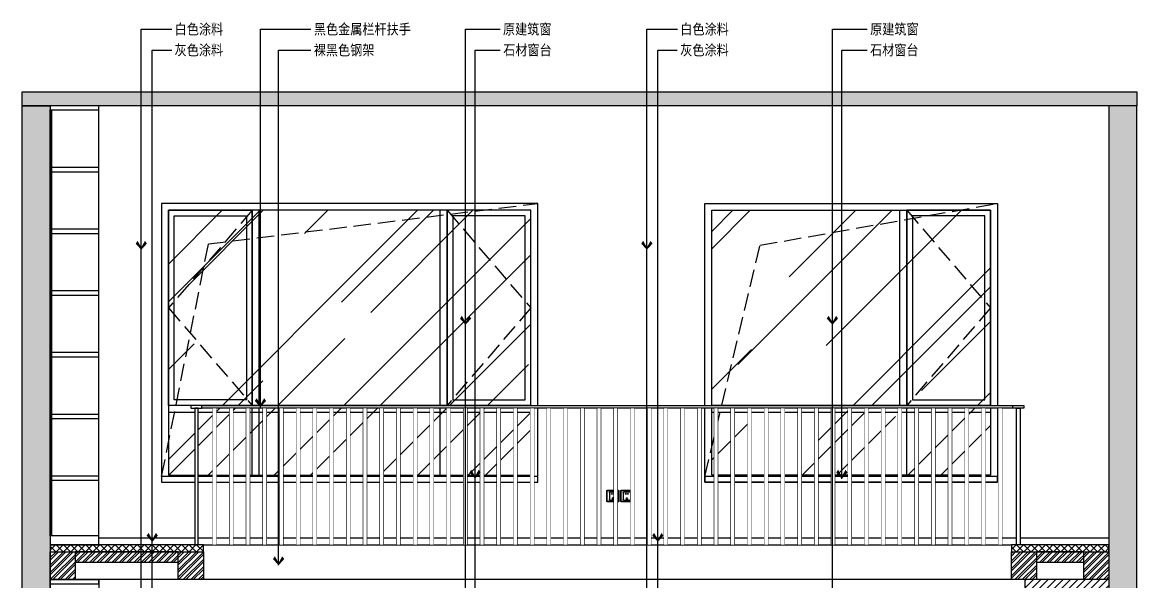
# Model space of a CAD drawing. Extents: x 468514 to 728049, y -74127 to 69080.
# Drawn here: x 523005 to 531005, y 5010 to 9024 of the extents above; entities that cross this region are included whole.
import ezdxf

# ---------------------------------------------------------------- set-up
doc = ezdxf.new("R2010")
doc.units = 0
doc.header["$LTSCALE"] = 500
doc.header["$MEASUREMENT"] = 0
doc.linetypes.add('DASH', pattern=[0.35, 0.25, -0.1])
for name, color, linetype in [('E 立面填充', 250, 'Continuous'), ('E 立面墙体', 245, 'Continuous'), ('E 立面家具、洁具', 153, 'Continuous'), ('E 立面材料类别线', 154, 'Continuous'), ('E 立面标注尺寸', 9, 'Continuous'), ('E 立面装饰完成线', 225, 'Continuous'), ('E 立面门', 107, 'Continuous')]:
    doc.layers.add(name, color=color, linetype=linetype)
doc.styles.add('PDC DIM', font='PMingLiU-ExtB.ttf', dxfattribs={"width": 0.85})
doc.dimstyles.new('PDC-A2', dxfattribs={"dimscale": 0, "dimtxt": 2.5, "dimasz": 1, "dimexe": 1, "dimexo": 1, "dimgap": 0.7, "dimtad": 1, "dimdec": 0, "dimtxsty": 'PDC DIM', "dimblk": 'ARCHTICK', "dimcen": 1, "dimdle": 1, "dimclrd": 8, "dimclre": 8, "dimclrt": 9, "dimadec": 0, "dimazin": 0, "dimtfac": 1, "dimtdec": 0, "dimtix": 1, "dimtmove": 2, "dimatfit": 3, "dimldrblk": 'PDC A2 T R', "dimfxl": 10, "dimfxlon": 1, "dimarcsym": 0})
pattern_1 = [(45, (29110.836, 0), (-35.355339, 35.355339), []), (50, (29110.836, 0), (71.726018, -6.2752135), [7.5, -82.5]), (355, (29110.836, 0), (-13.875133, 75.219213), [6, -66]), (100.4514, (29116.81, -0.52), (57.850938, 68.943954), [6.374019, -70.114211]), (46.1842, (29110.84, 20), (106.724105, -16.551901), [11.25, -123.75]), (96.6356, (29119.73, 18.62), (93.46627, 97.411787), [9.561029, -105.1713]), (351.1842, (29110.84, 20), (93.466195, 97.41186), [9, -99]), (21, (29120.836, 15), (59.690705, -40.261889), [7.5, -82.5]), (326, (29120.836, 15), (24.331533, 72.515005), [6, -66]), (71.4514, (29125.81, 11.645), (84.022263, 32.25305), [6.374019, -70.114211]), (37.5, (29110.836, 0), (1.2159855, 33.2893854), [0.5, -65.2, 0.5, -67, 0.5, -66.25]), (7.5, (29110.836, 0), (26.3069537, 39.4411712), [0.5, -38.2, 0.5, -63.7, 0.5, -25.25]), (327.5, (29088.536, 0), (53.3822436, -2.2554872), [0.5, -25, 0.5, -78, 0.5, -103.5]), (317.5, (29078.536, 0), (58.318617, 10.0104982), [0.5, -32.5, 0.5, -51.8, 0.5, -73.5])]
pattern_2 = [(45, (29110.836, 0), (-26.5165043, 26.5165043), []), (135, (29110.836, 0), (-26.5165043, -26.5165043), [])]

# ---------------------------------------------------------------- blocks, each defined once
blk = doc.blocks.new('ffffaasd')
at = {"linetype": 'DASH', "lineweight": -2, "ltscale": 20}
for p, q in [((69901.2, 418084.7), (69860.2, 418084.7)), ((69855.2, 418079.7), (69855.2, 418028.7)), ((69901.2, 418023.7), (69860.2, 418023.7)), ((69906.2, 418079.7), (69906.2, 418028.7))]:
    blk.add_line(p, q, dxfattribs=at)
for points in [[(69843.2, 418011.7), (69918.2, 418011.7, 0.414214), (69923.2, 418016.7), (69923.2, 418091.7, 0.414214), (69918.2, 418096.7), (69843.2, 418096.7, 0.414214), (69838.2, 418091.7), (69838.2, 418016.7, 0.414214)], [(69843.2, 418013.7), (69918.2, 418013.7, 0.414214), (69921.2, 418016.7), (69921.2, 418091.7, 0.414214), (69918.2, 418094.7), (69843.2, 418094.7, 0.414214), (69840.2, 418091.7), (69840.2, 418016.7, 0.414214)]]:
    blk.add_lwpolyline(points, format="xyb", close=True, dxfattribs=at)
for points in [[(69873.7, 418066.6), (69875.7, 418066.6), (69875.7, 418071.6), (69873.7, 418071.6)], [(69887.7, 418066.6), (69885.7, 418066.6), (69885.7, 418071.6), (69887.7, 418071.6)]]:
    blk.add_lwpolyline(points, dxfattribs=at)
for points in [[(69875.8, 418028.1), (69877.7, 418028.6), (69876.2, 418034.4), (69874.2, 418033.9)], [(69879.7, 418037.6), (69881.7, 418037.6), (69881.7, 418043.6), (69879.7, 418043.6)], [(69885.6, 418028.1), (69883.7, 418028.6), (69885.2, 418034.4), (69887.2, 418033.9)]]:
    blk.add_lwpolyline(points, close=True, dxfattribs=at)
for centre, radius, start, end in [((69860.2, 418079.7), 5, 90, 180), ((69901.2, 418079.7), 5, 0, 90), ((69860.2, 418028.7), 5, 180, 270), ((69873.9, 418069.1), 2.51, 93.6471, 266.3529), ((69887.5, 418069.1), 2.51, 273.6471, 86.3529), ((69901.2, 418028.7), 5, 270, 0)]:
    blk.add_arc(centre, radius, start, end, dxfattribs=at)
blk = doc.blocks.new('d34')
at = {"linetype": 'ByBlock', "lineweight": -2}
blk.add_blockref('ffffaasd', (0, 0), dxfattribs=at)
blk = doc.blocks.new('_ArchTick')
at = {"color": 0, "linetype": 'ByBlock', "const_width": 0.4}
blk.add_lwpolyline([(-0.5, -0.5), (0.5, 0.5)], dxfattribs=at)
blk = doc.blocks.new('PDC A2 T R')
at = {"color": 0, "linetype": 'ByBlock'}
blk.add_line((0, 0), (-2, 0), dxfattribs=at)
for points in [[(-2.15, 0.89), (-1.49, 1.35), (-0.6, 0), (0, 0)], [(-2.15, -0.89), (-1.49, -1.35), (-0.6, 0), (0, 0)]]:
    blk.add_solid(points, dxfattribs=at)

msp = doc.modelspace()

# ---------------------------------------------------------------- hatches: boundary and pattern name
at = {"layer": 'E 立面填充'}
h = msp.add_hatch(dxfattribs=at)
h.set_pattern_fill('ANSI32', color=256, scale=100)
h.set_pattern_definition([(45, (-18088.757, 0), (-26.5165043, 26.5165043), []), (45, (-18071.08, 0), (-26.5165043, 26.5165043), [])])
h.paths.add_polyline_path([(523204.8, 5225), (523384.8, 5225), (523384.8, 5025), (523204.8, 5025)])
h.paths.add_polyline_path([(523384.8, 5150), (524124.8, 5150), (524124.8, 5225), (523384.8, 5225)])
h.paths.add_polyline_path([(524124.8, 5225), (524304.8, 5225), (524304.8, 5025), (524124.8, 5025)])
h = msp.add_hatch(dxfattribs=at)
h.set_pattern_fill('ANSI32', color=256, scale=100)
h.set_pattern_definition([(45, (-11588.757, 0), (-26.5165043, 26.5165043), []), (45, (-11571.08, 0), (-26.5165043, 26.5165043), [])])
h.paths.add_polyline_path([(530104.8, 5225), (530284.8, 5225), (530284.8, 5025), (530104.8, 5025)])
h.paths.add_polyline_path([(530284.8, 5150), (530624.8, 5150), (530624.8, 5225), (530284.8, 5225)])
h.paths.add_polyline_path([(530624.8, 5225), (530804.8, 5225), (530804.8, 5025), (530624.8, 5025)])
h = msp.add_hatch(dxfattribs=at)
h.set_pattern_fill('ANSI31', color=256, scale=300)
h.paths.add_polyline_path([(530804.8, 5025), (530624.8, 5025), (530204.8, 5025), (530204.8, 4075), (530804.8, 4075)])
at = {"layer": 'E 立面墙体'}
h = msp.add_hatch(color=250, dxfattribs=at)
h.dxf.hatch_style = 1
h.paths.add_polyline_path([(523004.8, 8525), (531004.8, 8525), (531004.8, 8425), (523004.8, 8425)])
h = msp.add_hatch(dxfattribs=at)
h.set_pattern_fill('钢筋混凝土', color=250, scale=10, pattern_type=2)
h.set_pattern_definition(pattern_1)
h.paths.add_polyline_path([(523204.8, 1625), (523004.8, 1625), (523004.8, 8425), (523204.8, 8425)])
h = msp.add_hatch(dxfattribs=at)
h.set_pattern_fill('钢筋混凝土', color=250, scale=10, pattern_type=2)
h.set_pattern_definition(pattern_1)
h.paths.add_polyline_path([(530804.8, 1625), (531004.8, 1625), (531004.8, 8425), (530804.8, 8425)])
h = msp.add_hatch(dxfattribs=at)
h.set_pattern_fill('AR-RROOF', color=250, scale=800, angle=45)
h.paths.add_polyline_path([(526654.8, 7675), (524054.8, 7675), (524054.8, 5775), (526654.8, 5775)])
h = msp.add_hatch(dxfattribs=at)
h.set_pattern_fill('AR-RROOF', color=250, scale=800, angle=45)
h.paths.add_polyline_path([(527954.8, 7675), (529954.8, 7675), (529954.8, 5775), (527954.8, 5775)])

# ---------------------------------------------------------------- linework, layer by layer
for points in [[(523004.8, 8525), (531004.8, 8525), (531004.8, 8425), (523004.8, 8425)], [(523204.8, 1625), (523004.8, 1625), (523004.8, 8425), (523204.8, 8425)], [(530804.8, 1625), (531004.8, 1625), (531004.8, 8425), (530804.8, 8425)], [(523204.8, 5225), (523384.8, 5225), (523384.8, 5025), (523204.8, 5025)], [(523384.8, 5150), (524124.8, 5150), (524124.8, 5225), (523384.8, 5225)], [(524124.8, 5225), (524304.8, 5225), (524304.8, 5025), (524124.8, 5025)], [(530104.8, 5225), (530284.8, 5225), (530284.8, 5025), (530104.8, 5025)], [(530284.8, 5150), (530624.8, 5150), (530624.8, 5225), (530284.8, 5225)], [(530624.8, 5225), (530804.8, 5225), (530804.8, 5025), (530624.8, 5025)]]:
    msp.add_lwpolyline(points, close=True, dxfattribs=at)
at = {"layer": 'E 立面家具、洁具'}
msp.add_line((523554.8, 5325), (530804.8, 5325), dxfattribs=at)
for points in [[(523554.8, 8425), (523204.8, 8425), (523204.8, 5275), (523554.8, 5275)], [(523204.8, 5025), (523554.8, 5025), (523554.8, 1675), (523204.8, 1675)]]:
    msp.add_lwpolyline(points, close=True, dxfattribs=at)
at = {"layer": 'E 立面材料类别线'}
msp.add_line((530624.8, 5025), (523384.8, 5025), dxfattribs=at)
for points in [[(523554.8, 8425), (523204.8, 8425), (523204.8, 8395), (523554.8, 8395)], [(523204.8, 8395), (523214.8, 8395), (523214.8, 5340), (523204.8, 5340)], [(523554.8, 7982.1), (523214.8, 7982.1), (523214.8, 7952.1), (523554.8, 7952.1)], [(526704.8, 7725), (524004.8, 7725), (524004.8, 5725), (526704.8, 5725)], [(527904.8, 7725), (530004.8, 7725), (530004.8, 5725), (527904.8, 5725)], [(523554.8, 7539.3), (523214.8, 7539.3), (523214.8, 7509.3), (523554.8, 7509.3)], [(523554.8, 7096.4), (523214.8, 7096.4), (523214.8, 7066.4), (523554.8, 7066.4)], [(523554.8, 6653.6), (523214.8, 6653.6), (523214.8, 6623.6), (523554.8, 6623.6)], [(523554.8, 6210.7), (523214.8, 6210.7), (523214.8, 6180.7), (523554.8, 6180.7)], [(523554.8, 5767.9), (523214.8, 5767.9), (523214.8, 5737.9), (523554.8, 5737.9)], [(524004.8, 5725), (526704.8, 5725), (526704.8, 5765), (524004.8, 5765)], [(527904.8, 5725), (530004.8, 5725), (530004.8, 5765), (527904.8, 5765)], [(523554.8, 5340), (523204.8, 5340), (523204.8, 5275), (523554.8, 5275)], [(523554.8, 5025), (523204.8, 5025), (523204.8, 4995), (523554.8, 4995)]]:
    msp.add_lwpolyline(points, close=True, dxfattribs=at)
msp.add_lwpolyline([(530804.8, 4075), (530204.8, 4075), (530204.8, 5025)], dxfattribs=at)
at = {"layer": 'E 立面门'}
for p, q in [((524654.8, 5775), (524654.8, 7675)), ((524704.8, 5775), (524704.8, 7675)), ((526004.8, 5775), (526004.8, 7675)), ((526054.8, 5775), (526054.8, 7675)), ((529304.8, 5775), (529304.8, 7675)), ((529354.8, 5775), (529354.8, 7675)), ((526654.8, 6275), (524054.8, 6275)), ((529954.8, 6275), (527954.8, 6275)), ((526654.8, 6225), (524054.8, 6225)), ((529954.8, 6225), (527954.8, 6225))]:
    msp.add_line(p, q, dxfattribs=at)
at = {"layer": 'E 立面门', "color": 8, "linetype": 'DASH'}
for points in [[(524004.8, 5765), (524341.5, 7434), (526704.8, 7725)], [(527904.8, 5765), (528300.5, 7424.5), (530004.8, 7725)], [(524654.8, 7675), (524054.8, 6975), (524654.8, 6275)], [(526054.8, 7675), (526654.8, 6975), (526054.8, 6275)], [(529354.8, 7675), (529954.8, 6975), (529354.8, 6275)]]:
    msp.add_lwpolyline(points, dxfattribs=at)
at = {"layer": 'E 立面门'}
for points in [[(526654.8, 7675), (524054.8, 7675), (524054.8, 5775), (526654.8, 5775)], [(524654.8, 6275), (524054.8, 6275), (524054.8, 7675), (524654.8, 7675)], [(524614.8, 6315), (524094.8, 6315), (524094.8, 7635), (524614.8, 7635)], [(526054.8, 6275), (526654.8, 6275), (526654.8, 7675), (526054.8, 7675)], [(526094.8, 6315), (526614.8, 6315), (526614.8, 7635), (526094.8, 7635)], [(527954.8, 7675), (529954.8, 7675), (529954.8, 5775), (527954.8, 5775)], [(529354.8, 6275), (529954.8, 6275), (529954.8, 7675), (529354.8, 7675)], [(529394.8, 6315), (529914.8, 6315), (529914.8, 7635), (529394.8, 7635)]]:
    msp.add_lwpolyline(points, close=True, dxfattribs=at)

# ---------------------------------------------------------------- block references
at = {"layer": 'E 立面家具、洁具', "linetype": 'DASH', "ltscale": 20, "xscale": -1}
for p in [(597125.2, -412429.2), (597225.2, -412429.2)]:
    msp.add_blockref('d34', p, dxfattribs=at)

# ---------------------------------------------------------------- texts
at = {"layer": 'E 立面标注尺寸', "color": 9, "char_height": 75, "attachment_point": 1, "style": 'PDC DIM'}
for s, insert in [('{\\fPMingLiU|b0|i0|c134|p18;白色涂料}', (524098.9, 9012.5)), ('{\\fPMingLiU|b0|i0|c136|p18;黑色金属栏杆扶手}', (525098.3, 9012.5)), ('原建筑窗', (526455.5, 9012.5)), ('{\\fPMingLiU|b0|i0|c134|p18;白色涂料}', (527728.4, 9012.5)), ('原建筑窗', (529091.2, 9012.5)), ('{\\fPMingLiU|b0|i0|c134|p18;灰色涂料}', (524098.5, 8862.5)), ('{\\fPMingLiU|b0|i0|c134|p18;裸黑色钢架}', (525097.5, 8862.5)), ('{\\fPMingLiU|b0|i0|c134|p18;石材窗台}', (526457.2, 8862.5)), ('{\\fPMingLiU|b0|i0|c134|p18;灰色涂料}', (527728, 8862.5)), ('{\\fPMingLiU|b0|i0|c134|p18;石材窗台}', (529090.5, 8862.5))]:
    msp.add_mtext(s, dxfattribs=dict(at, insert=insert))

# ---------------------------------------------------------------- leaders
at = {"layer": 'E 立面标注尺寸', "annotation_type": 0, "has_hookline": 1, "hookline_direction": 0}
for points, text_width in [([(523859, 7391.5), (523859, 8975), (524077.9, 8975)], 344.7), ([(526187, 6853.7), (526187, 8975), (526434.5, 8975)], 354.4), ([(527488.5, 7391.5), (527488.5, 8975), (527707.4, 8975)], 344.7), ([(528820.2, 6853.7), (528820.2, 8975), (529070.2, 8975)], 354.4)]:
    msp.add_leader(points, dimstyle='PDC-A2', override={"dimscale": 30.000004, "dimtad": 0}, dxfattribs=dict(at, text_width=text_width))

# ---------------------------------------------------------------- next in the draw order: wipeouts: each hides what was drawn before it
msp.add_wipeout([(530167.3, 5275), (530167.3, 6255), (530189.8, 6255), (530193.3, 6256.5), (530194.8, 6260), (530194.8, 6270), (530193.3, 6273.5), (530189.8, 6275), (524219.8, 6275), (524216.3, 6273.5), (524214.8, 6270), (524214.8, 6260), (524216.3, 6256.5), (524219.8, 6255), (524242.3, 6255), (524242.3, 5275), (524267.3, 5275), (524267.3, 6255), (530142.3, 6255), (530142.3, 5275)]).dxf.layer = 'E 立面家具、洁具'

# ---------------------------------------------------------------- next in the draw order: hatches: boundary and pattern name
at = {"layer": 'E 立面墙体'}
h = msp.add_hatch(dxfattribs=at)
h.set_pattern_fill('ANSI37', color=250, scale=300)
h.set_pattern_definition(pattern_2)
h.paths.add_polyline_path([(523204.8, 5225), (524304.8, 5225), (524304.8, 5275), (523204.8, 5275)])
h = msp.add_hatch(dxfattribs=at)
h.set_pattern_fill('ANSI37', color=250, scale=300)
h.set_pattern_definition(pattern_2)
h.paths.add_polyline_path([(530104.8, 5225), (530804.8, 5225), (530804.8, 5275), (530104.8, 5275)])

# ---------------------------------------------------------------- next in the draw order: linework, layer by layer
at = {"layer": 'E 立面材料类别线'}
for p, q in [((524289.8, 6275), (530119.8, 6275)), ((530119.8, 6255), (524289.8, 6255)), ((524304.8, 5275), (530104.8, 5275))]:
    msp.add_line(p, q, dxfattribs=at)
for points in [[(524289.8, 6275), (524219.8, 6275, 0.414214), (524214.8, 6270), (524214.8, 6260, 0.414214), (524219.8, 6255), (524289.8, 6255, 0.414214), (524294.8, 6260), (524294.8, 6270, 0.414214)], [(530119.8, 6275), (530189.8, 6275, -0.414214), (530194.8, 6270), (530194.8, 6260, -0.414214), (530189.8, 6255), (530119.8, 6255, -0.414214), (530114.8, 6260), (530114.8, 6270, -0.414214)]]:
    msp.add_lwpolyline(points, format="xyb", close=True, dxfattribs=at)
for points in [[(524267.3, 6255), (524242.3, 6255), (524242.3, 5275), (524267.3, 5275)], [(524397.3, 6255), (524372.3, 6255), (524372.3, 5275), (524397.3, 5275)], [(524517.3, 6255), (524492.3, 6255), (524492.3, 5275), (524517.3, 5275)], [(524637.3, 6255), (524612.3, 6255), (524612.3, 5275), (524637.3, 5275)], [(524757.3, 6255), (524732.3, 6255), (524732.3, 5275), (524757.3, 5275)], [(524877.3, 6255), (524852.3, 6255), (524852.3, 5275), (524877.3, 5275)], [(524997.3, 6255), (524972.3, 6255), (524972.3, 5275), (524997.3, 5275)], [(525117.3, 6255), (525092.3, 6255), (525092.3, 5275), (525117.3, 5275)], [(525237.3, 6255), (525212.3, 6255), (525212.3, 5275), (525237.3, 5275)], [(525357.3, 6255), (525332.3, 6255), (525332.3, 5275), (525357.3, 5275)], [(525477.3, 6255), (525452.3, 6255), (525452.3, 5275), (525477.3, 5275)], [(525597.3, 6255), (525572.3, 6255), (525572.3, 5275), (525597.3, 5275)], [(525717.3, 6255), (525692.3, 6255), (525692.3, 5275), (525717.3, 5275)], [(525837.3, 6255), (525812.3, 6255), (525812.3, 5275), (525837.3, 5275)], [(525957.3, 6255), (525932.3, 6255), (525932.3, 5275), (525957.3, 5275)], [(526077.3, 6255), (526052.3, 6255), (526052.3, 5275), (526077.3, 5275)], [(526197.3, 6255), (526172.3, 6255), (526172.3, 5275), (526197.3, 5275)], [(526317.3, 6255), (526292.3, 6255), (526292.3, 5275), (526317.3, 5275)], [(526437.3, 6255), (526412.3, 6255), (526412.3, 5275), (526437.3, 5275)], [(526557.3, 6255), (526532.3, 6255), (526532.3, 5275), (526557.3, 5275)], [(526677.3, 6255), (526652.3, 6255), (526652.3, 5275), (526677.3, 5275)], [(526797.3, 6255), (526772.3, 6255), (526772.3, 5275), (526797.3, 5275)], [(526917.3, 6255), (526892.3, 6255), (526892.3, 5275), (526917.3, 5275)], [(527037.3, 6255), (527012.3, 6255), (527012.3, 5275), (527037.3, 5275)], [(527157.3, 6255), (527132.3, 6255), (527132.3, 5275), (527157.3, 5275)], [(527277.3, 6255), (527252.3, 6255), (527252.3, 5275), (527277.3, 5275)], [(527397.3, 6255), (527372.3, 6255), (527372.3, 5275), (527397.3, 5275)], [(527517.3, 6255), (527492.3, 6255), (527492.3, 5275), (527517.3, 5275)], [(527637.3, 6255), (527612.3, 6255), (527612.3, 5275), (527637.3, 5275)], [(527757.3, 6255), (527732.3, 6255), (527732.3, 5275), (527757.3, 5275)], [(527877.3, 6255), (527852.3, 6255), (527852.3, 5275), (527877.3, 5275)], [(527997.3, 6255), (527972.3, 6255), (527972.3, 5275), (527997.3, 5275)], [(528117.3, 6255), (528092.3, 6255), (528092.3, 5275), (528117.3, 5275)], [(528237.3, 6255), (528212.3, 6255), (528212.3, 5275), (528237.3, 5275)], [(528357.3, 6255), (528332.3, 6255), (528332.3, 5275), (528357.3, 5275)], [(528477.3, 6255), (528452.3, 6255), (528452.3, 5275), (528477.3, 5275)], [(528597.3, 6255), (528572.3, 6255), (528572.3, 5275), (528597.3, 5275)], [(528717.3, 6255), (528692.3, 6255), (528692.3, 5275), (528717.3, 5275)], [(528837.3, 6255), (528812.3, 6255), (528812.3, 5275), (528837.3, 5275)], [(528957.3, 6255), (528932.3, 6255), (528932.3, 5275), (528957.3, 5275)], [(529077.3, 6255), (529052.3, 6255), (529052.3, 5275), (529077.3, 5275)], [(529197.3, 6255), (529172.3, 6255), (529172.3, 5275), (529197.3, 5275)], [(529317.3, 6255), (529292.3, 6255), (529292.3, 5275), (529317.3, 5275)], [(529437.3, 6255), (529412.3, 6255), (529412.3, 5275), (529437.3, 5275)], [(529557.3, 6255), (529532.3, 6255), (529532.3, 5275), (529557.3, 5275)], [(529677.3, 6255), (529652.3, 6255), (529652.3, 5275), (529677.3, 5275)], [(529797.3, 6255), (529772.3, 6255), (529772.3, 5275), (529797.3, 5275)], [(529917.3, 6255), (529892.3, 6255), (529892.3, 5275), (529917.3, 5275)], [(530037.3, 6255), (530012.3, 6255), (530012.3, 5275), (530037.3, 5275)], [(530142.3, 6255), (530167.3, 6255), (530167.3, 5275), (530142.3, 5275)]]:
    msp.add_lwpolyline(points, close=True, dxfattribs=at)
at = {"layer": 'E 立面装饰完成线'}
for points in [[(523204.8, 5225), (524304.8, 5225), (524304.8, 5275), (523204.8, 5275)], [(530104.8, 5225), (530804.8, 5225), (530804.8, 5275), (530104.8, 5275)]]:
    msp.add_lwpolyline(points, close=True, dxfattribs=at)

# ---------------------------------------------------------------- next in the draw order: wipeouts: each hides what was drawn before it
for points in [[(524372.3, 6255), (524397.3, 6255), (524397.3, 5275), (524372.3, 5275)], [(524492.3, 6255), (524517.3, 6255), (524517.3, 5275), (524492.3, 5275)], [(524612.3, 6255), (524637.3, 6255), (524637.3, 5275), (524612.3, 5275)], [(524732.3, 6255), (524757.3, 6255), (524757.3, 5275), (524732.3, 5275)], [(524852.3, 6255), (524877.3, 6255), (524877.3, 5275), (524852.3, 5275)], [(524972.3, 6255), (524997.3, 6255), (524997.3, 5275), (524972.3, 5275)], [(525092.3, 6255), (525117.3, 6255), (525117.3, 5275), (525092.3, 5275)], [(525212.3, 6255), (525237.3, 6255), (525237.3, 5275), (525212.3, 5275)], [(525332.3, 6255), (525357.3, 6255), (525357.3, 5275), (525332.3, 5275)], [(525452.3, 6255), (525477.3, 6255), (525477.3, 5275), (525452.3, 5275)], [(525572.3, 6255), (525597.3, 6255), (525597.3, 5275), (525572.3, 5275)], [(525692.3, 6255), (525717.3, 6255), (525717.3, 5275), (525692.3, 5275)], [(525812.3, 6255), (525837.3, 6255), (525837.3, 5275), (525812.3, 5275)], [(525932.3, 6255), (525957.3, 6255), (525957.3, 5275), (525932.3, 5275)], [(526052.3, 6255), (526077.3, 6255), (526077.3, 5275), (526052.3, 5275)], [(526172.3, 6255), (526197.3, 6255), (526197.3, 5275), (526172.3, 5275)], [(526292.3, 6255), (526317.3, 6255), (526317.3, 5275), (526292.3, 5275)], [(526412.3, 6255), (526437.3, 6255), (526437.3, 5275), (526412.3, 5275)], [(526532.3, 6255), (526557.3, 6255), (526557.3, 5275), (526532.3, 5275)], [(526652.3, 6255), (526677.3, 6255), (526677.3, 5275), (526652.3, 5275)], [(526772.3, 6255), (526797.3, 6255), (526797.3, 5275), (526772.3, 5275)], [(526892.3, 6255), (526917.3, 6255), (526917.3, 5275), (526892.3, 5275)], [(527012.3, 6255), (527037.3, 6255), (527037.3, 5275), (527012.3, 5275)], [(527132.3, 6255), (527157.3, 6255), (527157.3, 5275), (527132.3, 5275)], [(527252.3, 6255), (527277.3, 6255), (527277.3, 5275), (527252.3, 5275)], [(527372.3, 6255), (527397.3, 6255), (527397.3, 5275), (527372.3, 5275)], [(527492.3, 6255), (527517.3, 6255), (527517.3, 5275), (527492.3, 5275)], [(527612.3, 6255), (527637.3, 6255), (527637.3, 5275), (527612.3, 5275)], [(527732.3, 6255), (527757.3, 6255), (527757.3, 5275), (527732.3, 5275)], [(527852.3, 6255), (527877.3, 6255), (527877.3, 5275), (527852.3, 5275)], [(527972.3, 6255), (527997.3, 6255), (527997.3, 5275), (527972.3, 5275)], [(528092.3, 6255), (528117.3, 6255), (528117.3, 5275), (528092.3, 5275)], [(528212.3, 6255), (528237.3, 6255), (528237.3, 5275), (528212.3, 5275)], [(528332.3, 6255), (528357.3, 6255), (528357.3, 5275), (528332.3, 5275)], [(528452.3, 6255), (528477.3, 6255), (528477.3, 5275), (528452.3, 5275)], [(528572.3, 6255), (528597.3, 6255), (528597.3, 5275), (528572.3, 5275)], [(528692.3, 6255), (528717.3, 6255), (528717.3, 5275), (528692.3, 5275)], [(528812.3, 6255), (528837.3, 6255), (528837.3, 5275), (528812.3, 5275)], [(528932.3, 6255), (528957.3, 6255), (528957.3, 5275), (528932.3, 5275)], [(529052.3, 6255), (529077.3, 6255), (529077.3, 5275), (529052.3, 5275)], [(529172.3, 6255), (529197.3, 6255), (529197.3, 5275), (529172.3, 5275)], [(529292.3, 6255), (529317.3, 6255), (529317.3, 5275), (529292.3, 5275)], [(529412.3, 6255), (529437.3, 6255), (529437.3, 5275), (529412.3, 5275)], [(529532.3, 6255), (529557.3, 6255), (529557.3, 5275), (529532.3, 5275)], [(529652.3, 6255), (529677.3, 6255), (529677.3, 5275), (529652.3, 5275)], [(529772.3, 6255), (529797.3, 6255), (529797.3, 5275), (529772.3, 5275)], [(529892.3, 6255), (529917.3, 6255), (529917.3, 5275), (529892.3, 5275)], [(530012.3, 6255), (530037.3, 6255), (530037.3, 5275), (530012.3, 5275)]]:
    msp.add_wipeout(points).dxf.layer = 'E 立面材料类别线'

# ---------------------------------------------------------------- next in the draw order: leaders
at = {"layer": 'E 立面标注尺寸', "annotation_type": 0, "has_hookline": 1, "hookline_direction": 0}
for points, text_width in [([(523859, 4039.8), (523859, 8975), (524077.9, 8975)], 344.7), ([(524714.3, 6262.7), (524714.3, 8975), (525077.3, 8975)], 719.4), ([(526187, 3205.8), (526187, 8975), (526434.5, 8975)], 354.4), ([(527488.5, 4039.8), (527488.5, 8975), (527707.4, 8975)], 344.7), ([(528820.2, 3205.8), (528820.2, 8975), (529070.2, 8975)], 354.4), ([(523937.7, 5295.6), (523937.7, 8825), (524077.5, 8825)], 357.2), ([(523937.7, 1699.5), (523937.7, 8825), (524077.5, 8825)], 357.2), ([(524844.7, 5127.9), (524844.7, 8825), (525076.5, 8825)], 447.3), ([(526254.8, 5749), (526254.8, 8825), (526436.2, 8825)], 350.8), ([(526254.8, 2165), (526254.8, 8825), (526436.2, 8825)], 350.8), ([(527567.2, 5295.6), (527567.2, 8825), (527707, 8825)], 357.2), ([(527567.2, 1699.5), (527567.2, 8825), (527707, 8825)], 357.2), ([(528888.1, 5749), (528888.1, 8825), (529069.5, 8825)], 350.8)]:
    msp.add_leader(points, dimstyle='PDC-A2', override={"dimscale": 30.000004, "dimtad": 0}, dxfattribs=dict(at, text_width=text_width))

doc.saveas('drawing.dxf')
